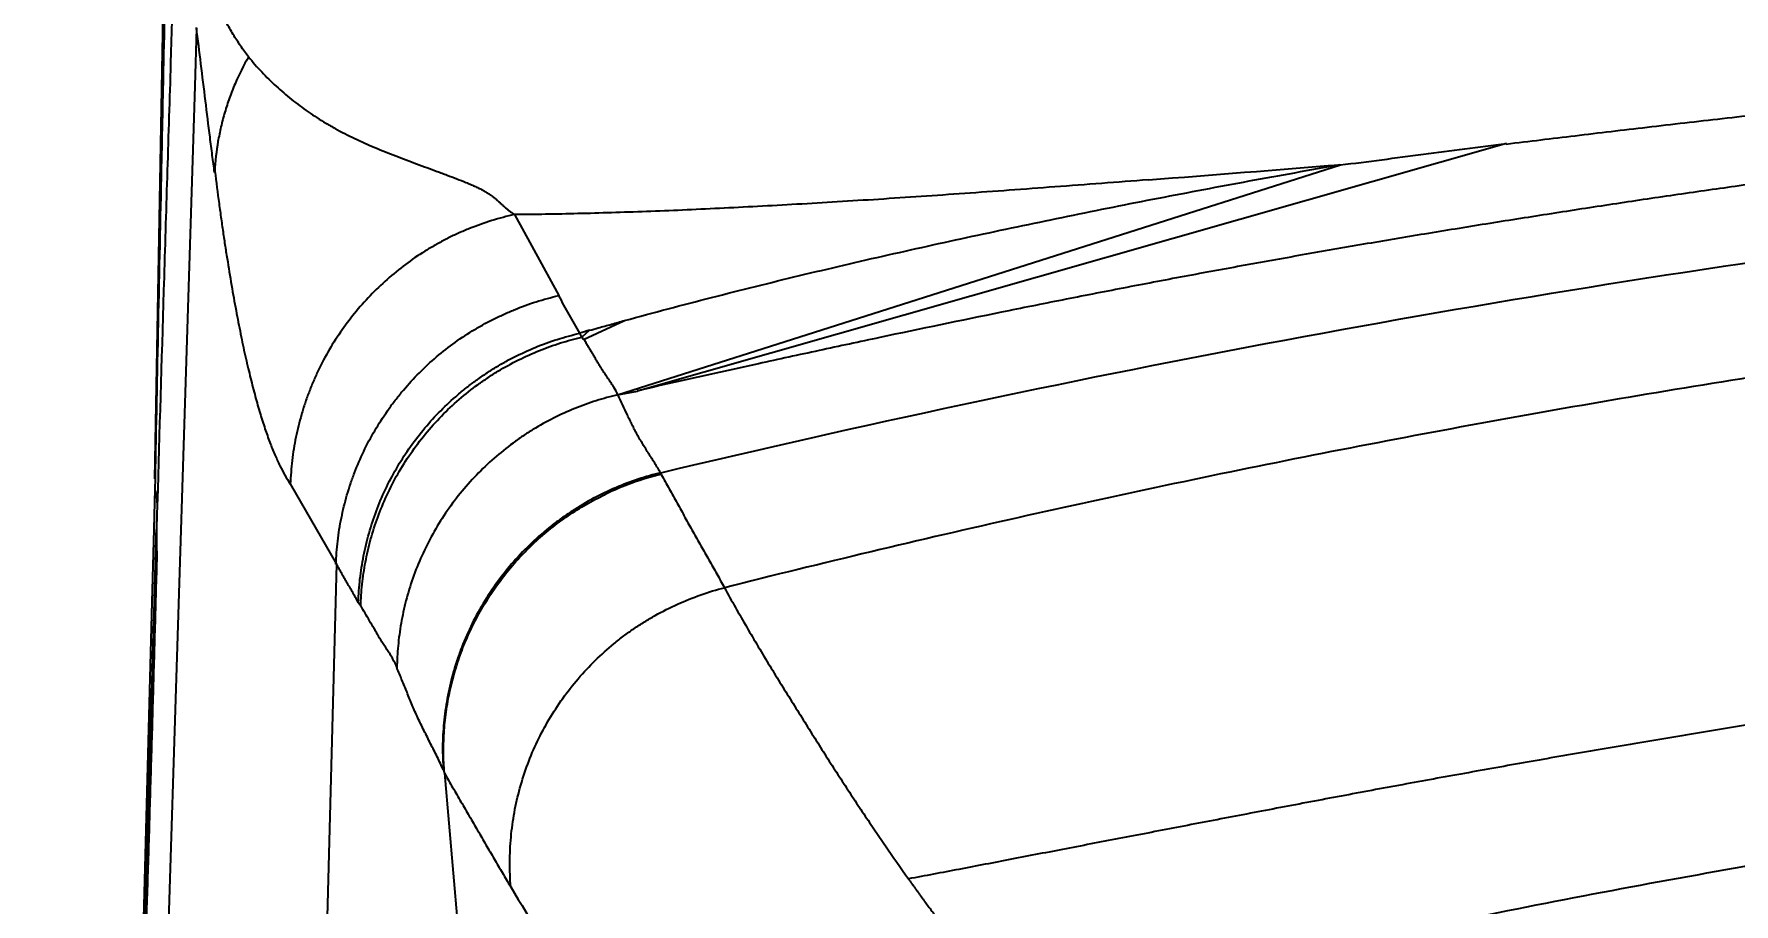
# Model space of a CAD drawing. Header units: millimetres. Extents: x 601 to 1195, y -13 to 407.
# Drawn here: x 1008.26 to 1020.22, y 254.54 to 260.65 of the extents above; entities that cross this region are included whole.
import ezdxf

# ---------------------------------------------------------------- set-up
doc = ezdxf.new("R2010")
doc.units = ezdxf.units.MM
doc.header["$LTSCALE"] = 0.1
doc.layers.add('DIM', color=3, linetype='Continuous')
doc.styles.get("Standard").update_dxf_attribs({"font": 'arial.ttf'})
doc.dimstyles.new('ISO-25', dxfattribs={"dimtxt": 2.5, "dimasz": 2.5, "dimexe": 1.25, "dimexo": 0.625, "dimtad": 1, "dimtxsty": 'Standard', "dimcen": 2.5, "dimadec": 0, "dimazin": 0, "dimtfac": 1, "dimtmove": 0, "dimatfit": 3, "dimfxl": 0, "dimarcsym": 0})

# ---------------------------------------------------------------- blocks, each defined once
blk = doc.blocks.new('*D14')
at = {"layer": 'Defpoints', "color": 0}
for p in [(1032.391, 299.344), (950.036, 195.125), (960.615, 195.125)]:
    blk.add_point(p, dxfattribs=at)
at = {"layer": 'DIM', "color": 0, "lineweight": -2}
for p, q in [((1031.766, 299.344), (948.786, 299.344)), ((950.036, 296.844), (950.036, 197.625)), ((959.99, 195.125), (948.786, 195.125))]:
    blk.add_line(p, q, dxfattribs=at)
at = {"layer": 'DIM', "color": 0}
for points in [[(949.62, 296.844), (950.453, 296.844), (950.036, 299.344)], [(949.62, 197.625), (950.453, 197.625), (950.036, 195.125)]]:
    blk.add_solid(points, dxfattribs=at)
at = {"layer": 'DIM', "color": 0, "insert": (947.909, 247.235), "char_height": 2.5, "attachment_point": 5, "rotation": 90}
blk.add_mtext('104,22', dxfattribs=at)

msp = doc.modelspace()

# ---------------------------------------------------------------- linework, layer by layer
at = {"color": 7, "linetype": 'Continuous'}
for p, q in [((1009.315, 269.617), (1009.104, 257.526)), ((1009.398, 260.695), (1009.386, 260.286)), ((1009.386, 260.286), (1008.145, 220.582)), ((1018.615, 259.884), (1012.501, 258.142)), ((1012.362, 258.117), (1017.447, 259.733)), ((1011.636, 259.384), (1011.948, 258.814)), ((1012.121, 258.505), (1012.411, 258.639)), ((1012.111, 258.522), (1012.095, 258.549)), ((1012.11, 258.522), (1012.12, 258.505)), ((1012.165, 258.57), (1012.111, 258.522)), ((1012.362, 258.117), (1012.501, 258.142)), ((1012.673, 257.558), (1012.661, 257.57)), ((1009.101, 257.171), (1009.109, 257.455)), ((1009.107, 257.526), (1009.105, 257.455)), ((1009.126, 257.453), (1009.12, 257.276)), ((1010.057, 257.491), (1010.384, 256.925)), ((1009.087, 256.659), (1009.101, 257.171)), ((1009.12, 257.276), (1009.117, 257.171)), ((1010.384, 256.925), (1010.231, 251.11)), ((1009.025, 254.346), (1009.087, 256.659)), ((1010.554, 256.629), (1010.537, 256.657)), ((1011.143, 255.456), (1011.235, 254.4))]:
    msp.add_line(p, q, dxfattribs=at)
for centre, radius, start, end in [((979.188, 736.108), 477.907, 274.42946, 274.59159), ((1019.131, 234.287), 25.263, 106.0076, 106.1727), ((1013.146, 255.604), 2.011, 103.7073, 115.6839), ((1013.561, 257.136), 4.444, 179.5571, 181.9339)]:
    msp.add_arc(centre, radius, start, end, dxfattribs=at)
for points, knots in [([(1009.34, 268.712), (1009.311, 267.334), (1009.267, 265.268), (1009.217, 262.858), (1009.188, 261.482), (1009.174, 260.794), (1009.166, 260.45)], [0, 0, 0, 0, 0.500362, 0.750292, 0.875176, 1, 1, 1, 1]), ([(1009.368, 265.25), (1009.342, 264.447), (1009.292, 262.847), (1009.241, 261.247), (1009.217, 260.45)], [0, 0, 0, 0, 0.501623, 1, 1, 1, 1]), ([(1009.765, 260.494), (1009.745, 260.519), (1009.708, 260.57), (1009.656, 260.651), (1009.608, 260.735), (1009.563, 260.822), (1009.521, 260.909), (1009.482, 260.995), (1009.445, 261.079), (1009.422, 261.134), (1009.411, 261.161)], [0, 0, 0, 0, 0.12401, 0.250935, 0.379681, 0.50893, 0.637208, 0.762927, 0.884427, 1, 1, 1, 1]), ([(1009.526, 259.679), (1009.521, 259.72), (1009.51, 259.803), (1009.488, 259.971), (1009.462, 260.185), (1009.43, 260.443), (1009.409, 260.614), (1009.398, 260.699)], [0, 0, 0, 0, 0.120394, 0.24376, 0.496102, 0.750394, 1, 1, 1, 1]), ([(1009.166, 260.45), (1009.161, 260.206), (1009.141, 259.231), (1009.121, 258.257), (1009.107, 257.526)], [0, 0, 0, 0, 0.250574, 1, 1, 1, 1]), ([(1009.217, 260.45), (1009.209, 260.198), (1009.193, 259.696), (1009.163, 258.697), (1009.14, 257.95), (1009.126, 257.453)], [0, 0, 0, 0, 0.251857, 0.502579, 1, 1, 1, 1]), ([(1009.765, 260.494), (1009.73, 260.433), (1009.682, 260.337), (1009.63, 260.205), (1009.597, 260.104), (1009.57, 260.001), (1009.542, 259.864), (1009.531, 259.759), (1009.527, 259.689)], [0, 0, 0, 0, 0.251082, 0.376805, 0.502388, 0.627665, 0.752478, 1, 1, 1, 1]), ([(1009.765, 260.494), (1009.794, 260.457), (1009.841, 260.404), (1009.907, 260.336), (1009.959, 260.286), (1010.012, 260.239), (1010.068, 260.193), (1010.125, 260.149), (1010.184, 260.106), (1010.246, 260.065), (1010.298, 260.033), (1010.342, 260.008), (1010.386, 259.983), (1010.442, 259.953), (1010.512, 259.919), (1010.606, 259.875), (1010.703, 259.835), (1010.801, 259.796), (1010.874, 259.768), (1010.947, 259.741), (1011.02, 259.714), (1011.08, 259.692), (1011.127, 259.675), (1011.173, 259.657), (1011.229, 259.636), (1011.284, 259.615), (1011.325, 259.597), (1011.355, 259.584), (1011.383, 259.571), (1011.405, 259.56), (1011.422, 259.551), (1011.434, 259.544), (1011.446, 259.537), (1011.461, 259.527), (1011.478, 259.515), (1011.497, 259.5), (1011.515, 259.485), (1011.532, 259.469), (1011.549, 259.454), (1011.565, 259.439), (1011.582, 259.425), (1011.599, 259.411), (1011.617, 259.397), (1011.63, 259.389), (1011.636, 259.385)], [0, 0, 0, 0, 0.064445, 0.096712, 0.129061, 0.161529, 0.194149, 0.226969, 0.260045, 0.29344, 0.327212, 0.344261, 0.361427, 0.396099, 0.431167, 0.466553, 0.53792, 0.573703, 0.609394, 0.644861, 0.679969, 0.714584, 0.731664, 0.748555, 0.781569, 0.813209, 0.828385, 0.843053, 0.857153, 0.870632, 0.877125, 0.883447, 0.889595, 0.895573, 0.907084, 0.918105, 0.928746, 0.939101, 0.949256, 0.95929, 0.969286, 0.979331, 0.989529, 1, 1, 1, 1]), ([(1018.614, 259.88), (1018.776, 259.9), (1019.106, 259.94), (1019.613, 260), (1020.142, 260.061), (1020.694, 260.123), (1021.169, 260.174), (1021.561, 260.215), (1021.865, 260.247), (1022.122, 260.273), (1022.33, 260.293), (1022.489, 260.309), (1022.65, 260.324), (1022.785, 260.337), (1022.893, 260.347), (1022.975, 260.355), (1023.058, 260.363), (1023.113, 260.368), (1023.141, 260.37)], [0, 0, 0, 0, 0.10722, 0.219213, 0.33613, 0.458128, 0.585364, 0.650988, 0.717969, 0.786374, 0.821111, 0.856173, 0.891538, 0.927301, 0.945414, 0.96356, 0.981458, 1, 1, 1, 1]), ([(1026.305, 260.227), (1025.724, 260.186), (1024.563, 260.092), (1023.115, 259.945), (1021.958, 259.811), (1021.091, 259.701), (1020.37, 259.603), (1019.794, 259.521), (1019.362, 259.457), (1018.93, 259.39), (1018.498, 259.322), (1018.067, 259.252), (1017.637, 259.18), (1017.206, 259.105), (1016.777, 259.028), (1016.419, 258.962), (1016.133, 258.908), (1015.847, 258.853), (1015.49, 258.783), (1014.919, 258.669), (1014.349, 258.55), (1013.779, 258.428), (1013.21, 258.304), (1012.784, 258.209), (1012.5, 258.145)], [0, 0, 0, 0, 0.125, 0.250002, 0.312504, 0.375005, 0.437506, 0.468757, 0.500008, 0.531259, 0.56251, 0.593761, 0.625011, 0.656261, 0.687511, 0.718759, 0.734383, 0.750006, 0.781253, 0.812501, 0.874997, 0.906246, 0.937497, 1, 1, 1, 1]), ([(1012.665, 257.568), (1014.076, 257.905), (1016.916, 258.511), (1020.498, 259.095), (1023.378, 259.453), (1025.544, 259.666), (1027.716, 259.821), (1029.166, 259.887), (1029.891, 259.91)], [0, 0, 0, 0, 0.249996, 0.49998, 0.624986, 0.749995, 0.874999, 1, 1, 1, 1]), ([(1017.447, 259.733), (1017.544, 259.745), (1017.739, 259.77), (1018.031, 259.808), (1018.323, 259.846), (1018.518, 259.871), (1018.615, 259.884)], [0, 0, 0, 0, 0.249853, 0.499735, 0.749752, 1, 1, 1, 1]), ([(1009.528, 259.689), (1009.537, 259.613), (1009.552, 259.501), (1009.572, 259.354), (1009.587, 259.25), (1009.602, 259.149), (1009.623, 259.021), (1009.648, 258.867), (1009.68, 258.692), (1009.712, 258.529), (1009.739, 258.4), (1009.762, 258.303), (1009.784, 258.213), (1009.811, 258.107), (1009.845, 257.988), (1009.879, 257.881), (1009.913, 257.784), (1009.948, 257.697), (1009.984, 257.62), (1010.019, 257.552), (1010.044, 257.51), (1010.057, 257.491)], [0, 0, 0, 0, 0.101101, 0.148891, 0.195128, 0.240013, 0.283612, 0.366949, 0.445132, 0.518237, 0.586453, 0.618788, 0.649958, 0.70879, 0.762934, 0.812444, 0.857548, 0.89851, 0.93564, 0.969334, 1, 1, 1, 1]), ([(1012.411, 258.639), (1012.615, 258.695), (1013.024, 258.803), (1013.642, 258.956), (1014.162, 259.078), (1014.581, 259.171), (1014.896, 259.24), (1015.213, 259.307), (1015.636, 259.395), (1016.167, 259.501), (1016.806, 259.621), (1017.233, 259.698), (1017.446, 259.736)], [0, 0, 0, 0, 0.122706, 0.246334, 0.370802, 0.433323, 0.496018, 0.55883, 0.621705, 0.747624, 0.873736, 1, 1, 1, 1]), ([(1016.097, 259.628), (1015.878, 259.612), (1015.551, 259.587), (1015.12, 259.555), (1014.806, 259.532), (1014.5, 259.511), (1014.201, 259.491), (1013.91, 259.473), (1013.626, 259.456), (1013.349, 259.441), (1013.081, 259.427), (1012.82, 259.415), (1012.567, 259.405), (1012.322, 259.397), (1012.085, 259.39), (1011.858, 259.386), (1011.709, 259.384), (1011.636, 259.384)], [0, 0, 0, 0, 0.148052, 0.219906, 0.290225, 0.358941, 0.425991, 0.491339, 0.554975, 0.616889, 0.677072, 0.735515, 0.792194, 0.847046, 0.900008, 0.951013, 1, 1, 1, 1]), ([(1011.636, 259.384), (1011.582, 259.372), (1011.475, 259.344), (1011.345, 259.297), (1011.243, 259.254), (1011.168, 259.218), (1011.095, 259.179), (1010.999, 259.124), (1010.884, 259.047), (1010.754, 258.943), (1010.633, 258.83), (1010.522, 258.706), (1010.421, 258.575), (1010.331, 258.435), (1010.266, 258.313), (1010.221, 258.212), (1010.19, 258.136), (1010.162, 258.058), (1010.137, 257.978), (1010.116, 257.898), (1010.091, 257.791), (1010.07, 257.655), (1010.061, 257.545), (1010.059, 257.49)], [0, 0, 0, 0, 0.062357, 0.124884, 0.156193, 0.187516, 0.218844, 0.250168, 0.312781, 0.375373, 0.437943, 0.500491, 0.563023, 0.625545, 0.688055, 0.719312, 0.750567, 0.781821, 0.813071, 0.844309, 0.875528, 0.937857, 1, 1, 1, 1]), ([(1029.891, 259.156), (1029.184, 259.133), (1027.77, 259.066), (1025.653, 258.906), (1023.542, 258.689), (1021.788, 258.461), (1020.389, 258.25), (1018.993, 258.021), (1017.253, 257.7), (1015.177, 257.261), (1013.8, 256.933), (1013.114, 256.76)], [0, 0, 0, 0, 0.125007, 0.250015, 0.375012, 0.500006, 0.562507, 0.62501, 0.750017, 0.875019, 1, 1, 1, 1]), ([(1010.38, 256.925), (1010.382, 256.979), (1010.39, 257.089), (1010.412, 257.224), (1010.436, 257.331), (1010.457, 257.411), (1010.482, 257.489), (1010.519, 257.593), (1010.573, 257.719), (1010.651, 257.865), (1010.725, 257.981), (1010.79, 258.07), (1010.859, 258.156), (1010.951, 258.258), (1011.071, 258.372), (1011.201, 258.475), (1011.315, 258.552), (1011.41, 258.608), (1011.483, 258.646), (1011.558, 258.682), (1011.659, 258.726), (1011.788, 258.773), (1011.894, 258.802), (1011.948, 258.814)], [0, 0, 0, 0, 0.062139, 0.124463, 0.155679, 0.186914, 0.218159, 0.249408, 0.311895, 0.374392, 0.436902, 0.468169, 0.499439, 0.561984, 0.624556, 0.687154, 0.749777, 0.781106, 0.812439, 0.843768, 0.875085, 0.937626, 1, 1, 1, 1]), ([(1012.095, 258.549), (1012.07, 258.593), (1012.02, 258.681), (1011.972, 258.77), (1011.948, 258.814)], [0, 0, 0, 0, 0.501147, 1, 1, 1, 1]), ([(1012.165, 258.57), (1012.185, 258.575), (1012.236, 258.59), (1012.318, 258.613), (1012.38, 258.63), (1012.411, 258.639)], [0, 0, 0, 0, 0.247479, 0.622134, 1, 1, 1, 1]), ([(1010.537, 256.657), (1010.539, 256.712), (1010.547, 256.821), (1010.572, 256.984), (1010.611, 257.144), (1010.662, 257.3), (1010.726, 257.452), (1010.803, 257.598), (1010.891, 257.737), (1010.991, 257.869), (1011.101, 257.992), (1011.201, 258.086), (1011.285, 258.157), (1011.35, 258.207), (1011.418, 258.255), (1011.487, 258.3), (1011.558, 258.342), (1011.655, 258.394), (1011.781, 258.452), (1011.936, 258.508), (1012.042, 258.537), (1012.095, 258.549)], [0, 0, 0, 0, 0.062148, 0.124494, 0.186955, 0.249451, 0.311929, 0.374399, 0.436873, 0.499361, 0.561875, 0.624424, 0.65572, 0.687027, 0.718345, 0.749678, 0.781024, 0.812377, 0.875049, 0.937619, 1, 1, 1, 1]), ([(1010.554, 256.629), (1010.555, 256.681), (1010.563, 256.785), (1010.582, 256.915), (1010.604, 257.019), (1010.63, 257.125), (1010.672, 257.256), (1010.736, 257.41), (1010.813, 257.561), (1010.904, 257.705), (1011.007, 257.841), (1011.121, 257.969), (1011.245, 258.085), (1011.356, 258.173), (1011.448, 258.237), (1011.542, 258.297), (1011.662, 258.363), (1011.81, 258.429), (1011.959, 258.483), (1012.06, 258.51), (1012.111, 258.522)], [0, 0, 0, 0, 0.058641, 0.118699, 0.149227, 0.180056, 0.242509, 0.305894, 0.369994, 0.434593, 0.499452, 0.56433, 0.628995, 0.693208, 0.725076, 0.756735, 0.819312, 0.880822, 0.941116, 1, 1, 1, 1]), ([(1012.364, 258.116), (1012.356, 258.133), (1012.342, 258.158), (1012.322, 258.19), (1012.306, 258.214), (1012.29, 258.238), (1012.276, 258.258), (1012.266, 258.274), (1012.258, 258.286), (1012.25, 258.298), (1012.242, 258.311), (1012.235, 258.323), (1012.225, 258.339), (1012.215, 258.355), (1012.206, 258.372), (1012.196, 258.388), (1012.184, 258.408), (1012.169, 258.433), (1012.154, 258.457), (1012.14, 258.482), (1012.13, 258.498), (1012.126, 258.506)], [0, 0, 0, 0, 0.12324, 0.185909, 0.249065, 0.312492, 0.37591, 0.407522, 0.43904, 0.470469, 0.501811, 0.53307, 0.564258, 0.626523, 0.65765, 0.688798, 0.751129, 0.813447, 0.875708, 0.937896, 1, 1, 1, 1]), ([(1012.363, 258.116), (1012.312, 258.104), (1012.21, 258.076), (1012.059, 258.022), (1011.91, 257.954), (1011.789, 257.887), (1011.695, 257.827), (1011.602, 257.761), (1011.491, 257.672), (1011.366, 257.553), (1011.252, 257.424), (1011.149, 257.285), (1011.059, 257.138), (1010.982, 256.986), (1010.919, 256.829), (1010.879, 256.696), (1010.853, 256.589), (1010.833, 256.484), (1010.815, 256.352), (1010.809, 256.247), (1010.809, 256.195)], [0, 0, 0, 0, 0.058826, 0.119086, 0.180583, 0.243163, 0.27483, 0.30671, 0.370955, 0.435659, 0.500579, 0.565479, 0.630113, 0.694238, 0.757634, 0.820081, 0.850901, 0.881414, 0.941426, 1, 1, 1, 1]), ([(1012.663, 257.568), (1012.651, 257.591), (1012.623, 257.636), (1012.581, 257.702), (1012.546, 257.758), (1012.519, 257.803), (1012.499, 257.837), (1012.481, 257.871), (1012.464, 257.905), (1012.447, 257.94), (1012.425, 257.986), (1012.398, 258.044), (1012.376, 258.091), (1012.365, 258.114)], [0, 0, 0, 0, 0.125821, 0.253063, 0.380135, 0.443074, 0.505488, 0.56741, 0.629055, 0.690639, 0.752245, 0.875718, 1, 1, 1, 1]), ([(1012.665, 257.568), (1012.612, 257.556), (1012.505, 257.525), (1012.347, 257.465), (1012.191, 257.39), (1012.065, 257.316), (1011.967, 257.249), (1011.871, 257.177), (1011.756, 257.077), (1011.629, 256.946), (1011.514, 256.803), (1011.413, 256.65), (1011.326, 256.489), (1011.267, 256.35), (1011.227, 256.237), (1011.193, 256.123), (1011.161, 255.981), (1011.137, 255.811), (1011.128, 255.643), (1011.132, 255.532), (1011.136, 255.478)], [0, 0, 0, 0, 0.058399, 0.118393, 0.179759, 0.242341, 0.274063, 0.306028, 0.370511, 0.435486, 0.500668, 0.565823, 0.630719, 0.695075, 0.726961, 0.758594, 0.820972, 0.882108, 0.941855, 1, 1, 1, 1]), ([(1012.669, 257.557), (1012.688, 257.523), (1012.725, 257.456), (1012.771, 257.372), (1012.808, 257.305), (1012.845, 257.238), (1012.892, 257.155), (1012.938, 257.072), (1012.975, 257.006), (1013.012, 256.94), (1013.059, 256.858), (1013.096, 256.793), (1013.114, 256.76)], [0, 0, 0, 0, 0.126305, 0.252369, 0.315277, 0.378084, 0.503377, 0.628237, 0.690504, 0.752659, 0.876601, 1, 1, 1, 1]), ([(1009.105, 257.456), (1009.11, 257.435), (1009.118, 257.394), (1009.122, 257.352), (1009.123, 257.331)], [0, 0, 0, 0, 0.503281, 1, 1, 1, 1]), ([(1011.143, 255.456), (1011.139, 255.506), (1011.135, 255.605), (1011.14, 255.755), (1011.156, 255.904), (1011.184, 256.052), (1011.223, 256.197), (1011.272, 256.339), (1011.332, 256.477), (1011.403, 256.61), (1011.483, 256.737), (1011.572, 256.858), (1011.67, 256.973), (1011.777, 257.079), (1011.891, 257.178), (1012.013, 257.267), (1012.14, 257.347), (1012.229, 257.394), (1012.274, 257.416)], [0, 0, 0, 0, 0.062136, 0.124443, 0.186851, 0.249294, 0.311728, 0.374162, 0.436613, 0.499092, 0.561612, 0.624176, 0.686787, 0.749449, 0.812161, 0.874871, 0.937508, 1, 1, 1, 1]), ([(1009.032, 254.358), (1009.04, 254.593), (1009.056, 255.063), (1009.077, 255.767), (1009.097, 256.469), (1009.111, 256.937), (1009.117, 257.17)], [0, 0, 0, 0, 0.25055, 0.501, 0.750953, 1, 1, 1, 1]), ([(1009.12, 256.986), (1009.115, 256.82), (1009.106, 256.487), (1009.092, 255.986), (1009.08, 255.568), (1009.07, 255.234), (1009.063, 254.983), (1009.055, 254.731), (1009.047, 254.48), (1009.039, 254.229), (1009.03, 253.978), (1009.023, 253.769), (1009.017, 253.601), (1009.013, 253.476), (1009.008, 253.351), (1009.003, 253.225), (1008.999, 253.1), (1008.996, 253.017), (1008.994, 252.975)], [0, 0, 0, 0, 0.124435, 0.249241, 0.374313, 0.436916, 0.499547, 0.562193, 0.624838, 0.68747, 0.750082, 0.812661, 0.843928, 0.875172, 0.906397, 0.937632, 0.968875, 1, 1, 1, 1]), ([(1010.537, 256.657), (1010.531, 256.669), (1010.518, 256.691), (1010.498, 256.725), (1010.479, 256.759), (1010.46, 256.792), (1010.44, 256.825), (1010.415, 256.87), (1010.396, 256.903), (1010.383, 256.925)], [0, 0, 0, 0, 0.126974, 0.253529, 0.379432, 0.504599, 0.629168, 0.753278, 1, 1, 1, 1]), ([(1011.61, 254.656), (1011.605, 254.714), (1011.601, 254.831), (1011.609, 255.006), (1011.633, 255.18), (1011.672, 255.352), (1011.727, 255.519), (1011.795, 255.681), (1011.878, 255.836), (1011.974, 255.983), (1012.083, 256.122), (1012.203, 256.25), (1012.312, 256.348), (1012.404, 256.421), (1012.476, 256.472), (1012.55, 256.52), (1012.651, 256.58), (1012.782, 256.646), (1012.946, 256.712), (1013.058, 256.746), (1013.115, 256.76)], [0, 0, 0, 0, 0.06212, 0.124457, 0.186918, 0.249412, 0.311881, 0.374339, 0.4368, 0.499277, 0.561786, 0.624336, 0.686934, 0.71826, 0.749604, 0.780964, 0.812332, 0.875033, 0.937623, 1, 1, 1, 1]), ([(1013.114, 256.76), (1013.139, 256.713), (1013.191, 256.62), (1013.27, 256.482), (1013.351, 256.345), (1013.432, 256.21), (1013.514, 256.077), (1013.596, 255.945), (1013.678, 255.814), (1013.759, 255.685), (1013.84, 255.557), (1013.908, 255.452), (1013.962, 255.369), (1014.016, 255.286), (1014.083, 255.185), (1014.164, 255.064), (1014.272, 254.907), (1014.353, 254.79), (1014.408, 254.712)], [0, 0, 0, 0, 0.065968, 0.131733, 0.197221, 0.262348, 0.32702, 0.391154, 0.454719, 0.517704, 0.580098, 0.641889, 0.672557, 0.703071, 0.763642, 0.823613, 0.882992, 1, 1, 1, 1]), ([(1010.809, 256.201), (1010.801, 256.221), (1010.786, 256.249), (1010.765, 256.285), (1010.742, 256.321), (1010.712, 256.365), (1010.684, 256.41), (1010.663, 256.447), (1010.643, 256.483), (1010.616, 256.527), (1010.585, 256.581), (1010.564, 256.616), (1010.554, 256.634)], [0, 0, 0, 0, 0.125194, 0.188348, 0.251811, 0.379057, 0.505572, 0.568277, 0.630619, 0.754429, 0.877418, 1, 1, 1, 1]), ([(1028.503, 256.689), (1028.194, 256.672), (1027.576, 256.633), (1026.651, 256.564), (1025.727, 256.484), (1024.805, 256.393), (1023.885, 256.292), (1023.121, 256.198), (1022.511, 256.119), (1022.055, 256.056), (1021.6, 255.992), (1021.146, 255.925), (1020.693, 255.855), (1020.242, 255.784), (1019.793, 255.71), (1019.346, 255.635), (1018.901, 255.558), (1018.459, 255.479), (1018.021, 255.4), (1017.588, 255.32), (1017.159, 255.239), (1016.737, 255.159), (1016.323, 255.079), (1015.917, 255.001), (1015.521, 254.925), (1015.138, 254.851), (1014.768, 254.78), (1014.526, 254.734), (1014.408, 254.712)], [0, 0, 0, 0, 0.065149, 0.130295, 0.195407, 0.260453, 0.325403, 0.39023, 0.42259, 0.454908, 0.487183, 0.519408, 0.551563, 0.583631, 0.61559, 0.64742, 0.679101, 0.71061, 0.741892, 0.772875, 0.803487, 0.833656, 0.863308, 0.89236, 0.920688, 0.94816, 0.974641, 1, 1, 1, 1]), ([(1011.136, 255.478), (1011.122, 255.509), (1011.093, 255.571), (1011.054, 255.647), (1011.023, 255.708), (1011, 255.754), (1010.978, 255.799), (1010.956, 255.844), (1010.936, 255.889), (1010.917, 255.934), (1010.898, 255.979), (1010.88, 256.024), (1010.862, 256.068), (1010.844, 256.111), (1010.827, 256.154), (1010.815, 256.182), (1010.809, 256.195)], [0, 0, 0, 0, 0.130076, 0.260653, 0.325698, 0.390292, 0.45424, 0.51753, 0.580217, 0.642384, 0.70407, 0.765139, 0.825409, 0.884731, 0.942971, 1, 1, 1, 1]), ([(1032.391, 255.849), (1031.666, 255.849), (1030.579, 255.832), (1029.131, 255.776), (1028.046, 255.717), (1026.961, 255.641), (1025.878, 255.548), (1024.797, 255.439), (1023.357, 255.271), (1021.922, 255.07), (1020.492, 254.836), (1019.066, 254.58), (1017.292, 254.22), (1015.882, 253.889), (1015.179, 253.713)], [0, 0, 0, 0, 0.125024, 0.187547, 0.250072, 0.312594, 0.375111, 0.437622, 0.500128, 0.625125, 0.687622, 0.750117, 0.875082, 1, 1, 1, 1]), ([(1011.136, 255.478), (1011.136, 255.477), (1011.137, 255.476), (1011.138, 255.473), (1011.139, 255.471), (1011.14, 255.468), (1011.14, 255.464), (1011.142, 255.461), (1011.142, 255.458), (1011.143, 255.456)], [0, 0, 0, 0, 0.091341, 0.200158, 0.32728, 0.468725, 0.614019, 0.752834, 1, 1, 1, 1]), ([(1011.143, 255.456), (1011.162, 255.422), (1011.201, 255.355), (1011.25, 255.271), (1011.289, 255.204), (1011.328, 255.137), (1011.377, 255.053), (1011.425, 254.969), (1011.464, 254.903), (1011.503, 254.837), (1011.551, 254.754), (1011.59, 254.689), (1011.61, 254.656)], [0, 0, 0, 0, 0.126051, 0.251924, 0.314825, 0.377718, 0.503383, 0.62863, 0.690998, 0.753163, 0.876922, 1, 1, 1, 1]), ([(1014.408, 254.712), (1014.424, 254.69), (1014.456, 254.645), (1014.505, 254.578), (1014.554, 254.511), (1014.603, 254.445), (1014.652, 254.379), (1014.701, 254.313), (1014.751, 254.248), (1014.784, 254.205), (1014.8, 254.184)], [0, 0, 0, 0, 0.126667, 0.252744, 0.378316, 0.50344, 0.628132, 0.752408, 0.876333, 1, 1, 1, 1]), ([(1011.61, 254.656), (1011.751, 254.421), (1012.031, 253.963), (1012.588, 253.099), (1013.019, 252.479), (1013.311, 252.083)], [0, 0, 0, 0, 0.266763, 0.521892, 1, 1, 1, 1])]:
    msp.add_open_spline(points, degree=3, knots=knots, dxfattribs=at)

# ---------------------------------------------------------------- dimensions: what is measured, and where the dimension line sits
at = {"layer": 'DIM'}
dim = msp.add_linear_dim(base=(950.036, 195.125), p1=(1032.391, 299.344), p2=(960.615, 195.125), angle=90, dimstyle='ISO-25', dxfattribs=at)
dim.commit()
dim.dimension.update_dxf_attribs({"geometry": '*D14', "text_midpoint": (947.909, 247.235)})

doc.saveas('drawing.dxf')
